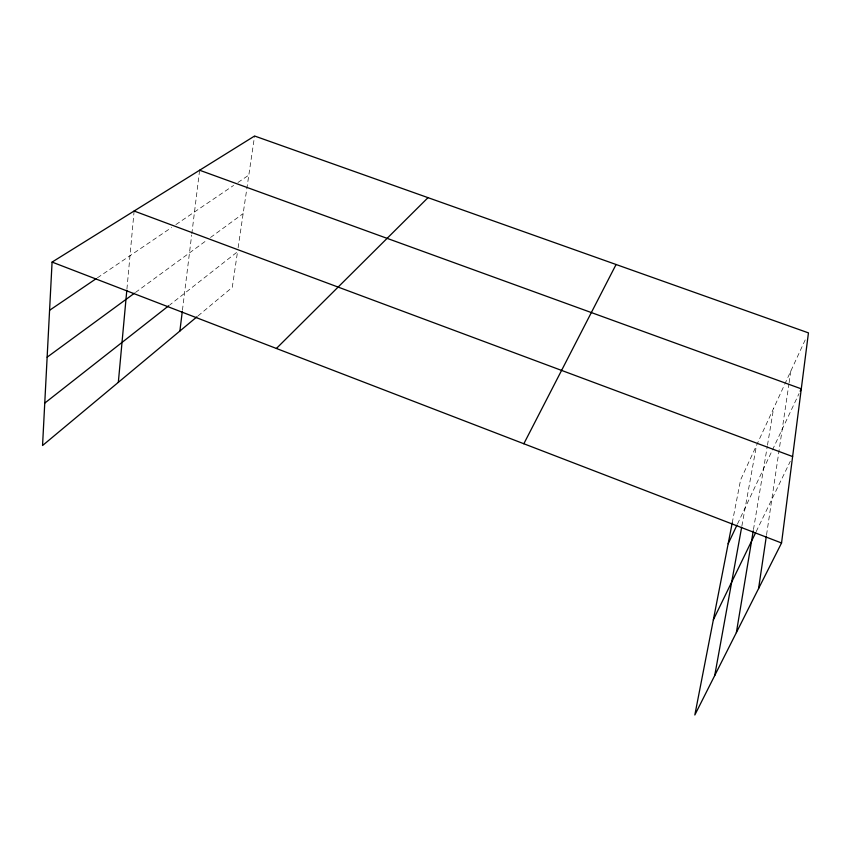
<?xml version="1.0" encoding="UTF-8"?>
<svg xmlns="http://www.w3.org/2000/svg" width="851" height="851" viewBox="0 0 851 851"><rect width="100%" height="100%" fill="white"/><g stroke="black" fill="none" stroke-linecap="round" stroke-linejoin="round"><path stroke-width="0.64" stroke-dasharray="4.25 3.19" d="M126.916 289.149L134.118 211.016M182.433 310.253L191.666 235.004M191.826 233.717L199.613 170.232M238.11 247.79L254.587 136.011M766.56 534.811L788.93 383.95M789.122 382.663L790.845 371.015M753.475 529.524L767.262 446.467M767.485 445.158L773.58 408.437M741.891 525.929L756.507 445.413M732.222 522.897L740.604 479.858L784.165 385.492M784.718 384.29L806.248 337.645M737.509 523.971L799.046 393.587M756.177 531.62L790.302 461.316M198.017 315.923L232.27 287.372L237.525 251.736L169.923 304.818M135.5 292.446L206.314 240.578M210.516 237.493L243.152 213.59M97.397 277.841L171.54 227.536M175.912 224.579L233.61 185.422M237.961 182.476L248.822 175.104"/><path stroke-width="1.28" d="M732.222 522.897L694.831 714.989L781.548 542.991L808.45 332.879L254.587 136.011L52.081 262.087L42.55 445.52L197.006 316.763M118.332 382.344L126.799 290.436M179.88 331.039L182.274 311.551M758.581 588.541L766.357 536.119M736.37 632.601L753.263 530.811M714.723 675.534L741.647 527.237M728.158 543.768L736.955 525.131M800.163 391.215L801.291 388.843L199.613 170.232M713.351 619.836L755.603 532.811M523.833 443.754L616.081 264.501M276.405 348.463L428.021 197.655M44.752 403.097L168.881 305.637M47.145 357.175L134.437 293.223M49.581 310.285L96.312 278.585M134.118 211.016L792.621 456.551M52.081 262.087L781.548 542.991"/></g></svg>
